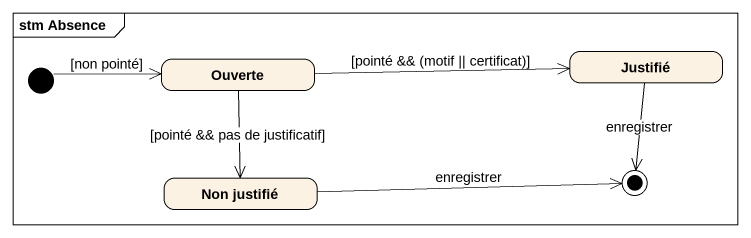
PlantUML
@startuml
mainframe stm Absence
hide empty description
state Ouverte
state Justifié
state "Non justifié" as Non_justifié
[*] -right-> Ouverte : [non pointé]
Ouverte -right-> Justifié : [pointé && (motif || certificat)]
Ouverte --> Non_justifié : [pointé && pas de justificatif]
Justifié --> [*] : enregistrer
Non_justifié -right-> [*] : enregistrer
@enduml
